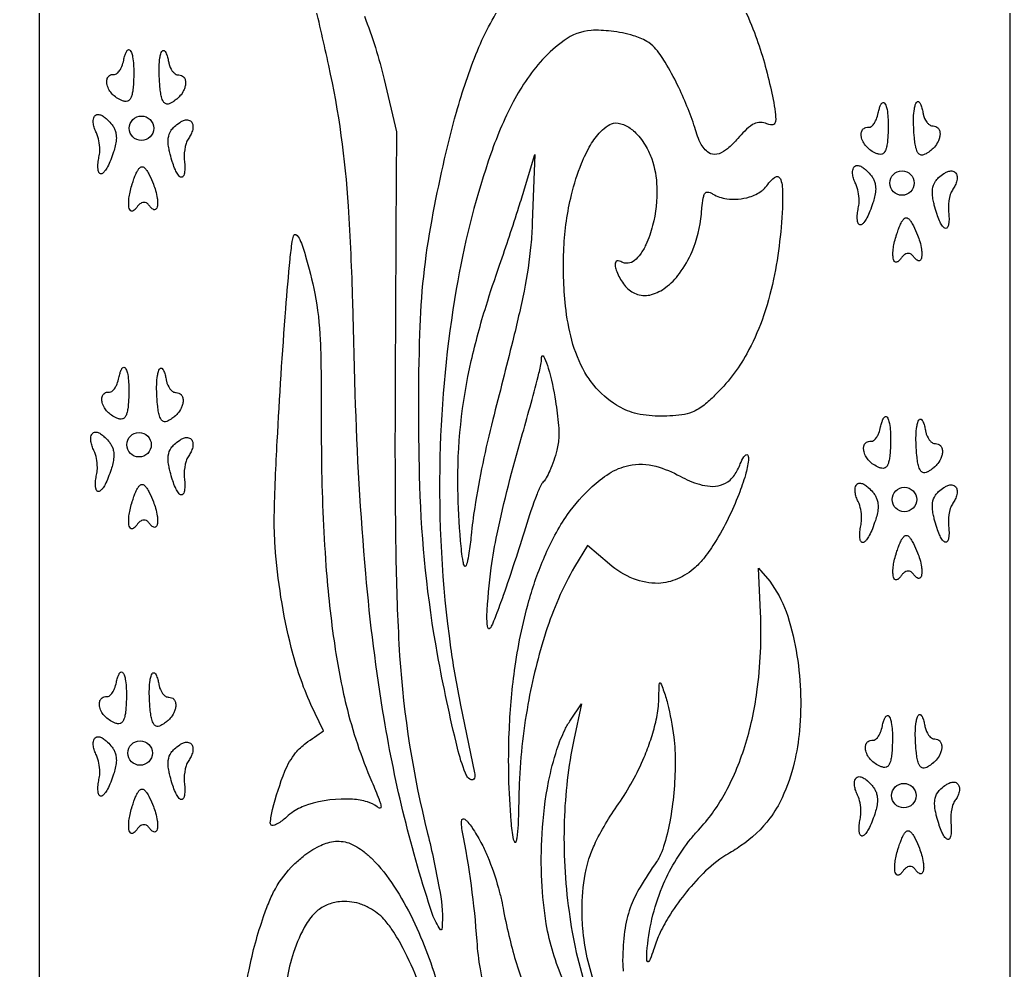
# Model space of a CAD drawing. Header units: millimetres. Extents: x 0 to 1000, y 0 to 2000.
# Drawn here: x 490 to 1000, y 293 to 783 of the extents above; entities that cross this region are included whole.
import ezdxf

# ---------------------------------------------------------------- set-up
doc = ezdxf.new("R2010")
doc.units = ezdxf.units.MM
doc.layers.add('Layer_1', color=70, linetype='Continuous')

msp = doc.modelspace()

# ---------------------------------------------------------------- linework, layer by layer
at = {"layer": 'Layer_1'}
msp.add_lwpolyline([(500, 0), (1000, 0), (1000, 2000), (500, 2000), (0, 2000), (0, 0)], close=True, dxfattribs=at)
msp.add_lwpolyline([(500, 2000), (500, 0)], dxfattribs=at)
for points in [[(852.85, 805, -0.067124), (868.29, 776.01, -0.035468), (876.5, 748.07, -0.021349), (879.04, 735.05, -0.043509), (879.19, 730.18, -0.198334), (878.03, 728.57, -0.106828), (877.46, 728.42, -0.106189), (873.92, 729.35, 0.205244), (867.35, 728.61, 0.076495), (859.76, 721.37, -0.04204), (854.43, 716.14, -0.075696), (850.08, 713.6, -0.178716), (845.62, 713.62, -0.146571), (840.92, 718.37, -0.059327), (837.6, 727.02, 0.035665), (828.75, 748.97, 0.017762), (822.33, 760.71, 0.043776), (816.79, 768.34, 0.084765), (812.82, 771.47, 0.065119), (806.02, 774.39, 0.050354), (794.5, 776.72, 0.039545), (784.22, 777.15, 0.141559), (770.32, 771.88, 0.052837), (759.09, 762.06, 0.063916), (743.23, 738.68, 0.038704), (731.26, 709.76, 0.038671), (714.77, 643.88, 0.037001), (706.37, 557.45, 0.041464), (711.84, 459.12, 0.015447), (716.94, 429.55), (724.18, 394.61, -0.107583), (724.22, 391.97, -0.354083), (723.21, 391.11, -0.311946), (720.58, 392.45, -0.064732), (719.44, 394.52, -0.033849), (715.37, 407.41, -0.014211), (705.09, 455.66, -0.036844), (696.04, 542.53, -0.015374), (696, 620.82, -0.038859), (702.26, 679.66, -0.020663), (714.84, 734.95, -0.028676), (725.67, 766.66, -0.051763), (740.42, 793.99, -0.103202)], [(667.43, 784.45, -0.035765), (677.59, 751.85), (683.97, 724.84, 0.000977), (683.19, 562.32, 0.003567), (683.7, 503.02, 0.010353), (685.58, 455.01, 0.044465), (699.99, 363.48, -0.018598), (705.94, 335.2, -0.066623), (707.56, 316.97, 0.013693), (707.4, 314.34, -0.208179), (706.95, 313.73, -0.289519), (706.65, 313.81, -0.066239), (702.52, 321.68, -0.039223), (677.61, 422.64, -0.020182), (668.17, 497.26, -0.014443), (662.74, 589.84), (661.48, 637.22, 0.008292), (659.27, 686.55, 0.037877), (649.1, 759.09, 0.005149), (641.7, 791.39, -0.005101)], [(786.62, 284.41, -0.068684), (779.92, 314.62, -0.025131), (779.56, 326.23, -0.052997), (781.63, 344.83, -0.017182), (783.02, 350.27, -0.035725), (785.88, 357.47, -0.048245), (798.36, 378.66, 0.05162), (811.49, 402.71, 0.020183), (814.9, 411.68, 0.017268), (817.49, 420.79, 0.039315), (818.98, 430.21, 0.011299), (819.16, 437.8, -0.033586), (819.36, 440.64, -0.087688), (819.53, 441.04, -0.13015), (819.6, 441.07, -0.248596), (819.97, 440.79, -0.035423), (821.38, 437.49, -0.031235), (823.53, 430.43, -0.025922), (826.76, 413.1, -0.032158), (827.5, 399.5, -0.045837), (824.68, 369.45, -0.034271), (821.52, 356.67, -0.036781), (819.38, 351.37, -0.032689), (817.91, 348.86, 0.022934), (809.44, 335.83, 0.039517), (804.88, 326.49, 0.051176), (801.69, 314.69, 0.030191), (800.5, 300.46, 0.044972), (800.77, 292.45, 0.056054)], [(728.9, 285.58, -0.019872), (727.19, 293.6, -0.027566), (725.49, 307.98, 0.030308), (717.86, 364.99, -0.045574), (717.41, 368.86, -0.068085), (717.56, 370.22, -0.148421), (717.94, 370.85, -0.228164), (718.59, 370.95, -0.100959), (719.56, 370.41, -0.04873), (720.75, 369.23, -0.030438), (722.87, 366.42, -0.00607), (723.47, 365.52, -0.017375), (727.97, 357.83, -0.026131), (730.86, 351.68, -0.029341), (736.47, 335.3, -0.01111), (738.01, 329.15, -0.008323), (739.13, 323.52, 0.014137), (742.28, 309.13, 0.029716), (750, 283.83, 0.023872)], [(606.17, 281.95, -0.02015), (608.05, 293.16, -0.035026), (615.57, 320.67, -0.013467), (618.36, 328.13, -0.025815), (621.59, 334.94, -0.071837), (631.09, 347.37, -0.021016), (635.87, 351.6, -0.05389), (644.14, 356.83, -0.085736), (651.56, 359.28, -0.117889), (659.37, 358.51, -0.065333), (667.35, 353.91, -0.040131), (671.43, 350.31, -0.051158), (682.64, 336.32, -0.031951), (692.43, 319.05, -0.042082), (705.94, 282.85, -0.022307)], [(701.36, 269.36, 0.047842), (687.43, 304.17, 0.029206), (681.8, 313.71, 0.041664), (677.51, 319.28, 0.080273), (670.09, 324.98, 0.050552), (664.72, 327.26, 0.10172), (654.58, 328.22, 0.068594), (648.29, 326.64, 0.075006), (642.88, 323.36, 0.076965), (637.43, 316.63, 0.055066), (630.95, 302.05, 0.034686), (627.45, 287.97, 0.040378)]]:
    msp.add_lwpolyline(points, format="xyb", dxfattribs=at)
for points in [[(548.67, 754.95, -0.003253), (548.62, 752.23, -0.008435), (548.47, 749.03, -0.019316), (548.14, 745.88, -0.031207), (547.66, 743.61, -0.05063), (547.03, 742.04, -0.053508), (546.54, 741.34, -0.075922), (545.87, 740.79, -0.064269), (545.39, 740.59, -0.115785), (544.1, 740.52, -0.064739), (542.56, 740.98, -0.042017), (539.82, 742.47, -0.058412), (537.6, 744.34, -0.051084), (536.08, 746.37, -0.076814), (534.96, 749.05, -0.067461), (534.76, 750.83, -0.028547), (534.82, 751.56, -0.062626), (535.06, 752.43, -0.154826), (536.23, 753.91, -0.100811), (537.22, 754.36, -0.072514), (538.77, 754.49, 0.13496), (539.83, 754.78, 0.075147), (540.54, 755.35, 0.064024), (541.83, 757.05, 0.037081), (542.58, 758.61, 0.048426), (543.52, 761.84, -0.023121), (544.12, 764.19, -0.047414), (544.76, 765.85, -0.021174), (545.04, 766.37, -0.037552), (545.27, 766.71, -0.08105), (545.72, 767.11, -0.234329), (546.41, 767.18, -0.124177), (546.87, 766.82, -0.076339), (547.45, 765.78, -0.045949), (548.07, 763.58, -0.031898), (548.57, 759.46, -0.01947), (548.68, 755.41, -0.000845)], [(570.77, 741.7, -0.042238), (570.57, 741.53, -0.006861), (569.56, 740.76, -0.031859), (568.23, 739.9, -0.059579), (566.92, 739.31, -0.103765), (565.72, 739.17, -0.10879), (564.94, 739.42, -0.056634), (564.47, 739.76, -0.085792), (563.65, 740.94, -0.04246), (563.17, 742.18, -0.03427), (562.58, 744.8, -0.017922), (562.18, 748.01, -0.012139), (561.8, 753.47, -0.020155), (561.75, 758.39, -0.033254), (562.16, 762.98, -0.036316), (562.64, 765.07, -0.057031), (563.17, 766.25, -0.099605), (563.62, 766.71, -0.242127), (564.22, 766.79, -0.078306), (564.53, 766.58, -0.103568), (565.19, 765.69, -0.051956), (566.06, 763.37, -0.017994), (566.59, 761.14, -0.003662), (566.78, 760.18, 0.109523), (568.54, 756.19, 0.050835), (569.44, 755.18, 0.038069), (570.07, 754.7, 0.144603), (571.84, 754.19, -0.076481), (573.23, 753.92, -0.095384), (574.3, 753.2, -0.05498), (574.54, 752.93, -0.097739), (575.19, 751.56, -0.078518), (575.36, 749.82, -0.058011), (575.06, 747.99, -0.049878), (574.37, 746.15, -0.067216), (572.49, 743.34, -0.047121), (570.97, 741.86, -0.038354)], [(937.17, 727.71, -0.003253), (937.12, 724.99, -0.008435), (936.96, 721.79, -0.019316), (936.63, 718.64, -0.031207), (936.16, 716.37, -0.05063), (935.53, 714.8, -0.053508), (935.04, 714.1, -0.075922), (934.37, 713.55, -0.064269), (933.89, 713.35, -0.115785), (932.6, 713.28, -0.064739), (931.06, 713.74, -0.042017), (928.32, 715.23, -0.058412), (926.1, 717.1, -0.051084), (924.58, 719.13, -0.076814), (923.46, 721.81, -0.067461), (923.26, 723.59, -0.028547), (923.31, 724.32, -0.062626), (923.56, 725.19, -0.154826), (924.72, 726.67, -0.100811), (925.72, 727.12, -0.072514), (927.26, 727.25, 0.13496), (928.33, 727.54, 0.075147), (929.04, 728.11, 0.064024), (930.32, 729.81, 0.037081), (931.07, 731.37, 0.048426), (932.02, 734.6, -0.023121), (932.62, 736.95, -0.047414), (933.26, 738.61, -0.021174), (933.53, 739.13, -0.037552), (933.77, 739.47, -0.08105), (934.22, 739.87, -0.234329), (934.91, 739.94, -0.124177), (935.36, 739.58, -0.076339), (935.95, 738.54, -0.045949), (936.57, 736.34, -0.031898), (937.07, 732.22, -0.01947), (937.17, 728.17, -0.000845)], [(959.27, 715.41, -0.042238), (959.07, 715.25, -0.006861), (958.06, 714.47, -0.031859), (956.73, 713.61, -0.059579), (955.41, 713.03, -0.103765), (954.21, 712.89, -0.10879), (953.44, 713.13, -0.056634), (952.96, 713.47, -0.085792), (952.15, 714.65, -0.04246), (951.67, 715.9, -0.03427), (951.08, 718.52, -0.017922), (950.67, 721.73, -0.012139), (950.3, 727.18, -0.020155), (950.25, 732.1, -0.033254), (950.65, 736.69, -0.036316), (951.14, 738.78, -0.057031), (951.67, 739.96, -0.099605), (952.12, 740.43, -0.242127), (952.72, 740.5, -0.078306), (953.03, 740.29, -0.103568), (953.69, 739.4, -0.051956), (954.56, 737.08, -0.017994), (955.08, 734.85, -0.003662), (955.27, 733.89, 0.109523), (957.03, 729.9, 0.050835), (957.94, 728.9, 0.038069), (958.57, 728.41, 0.144603), (960.33, 727.9, -0.076481), (961.72, 727.64, -0.095384), (962.8, 726.92, -0.05498), (963.04, 726.64, -0.097739), (963.69, 725.28, -0.078518), (963.86, 723.53, -0.058011), (963.56, 721.71, -0.049878), (962.87, 719.87, -0.067216), (960.99, 717.05, -0.047121), (959.47, 715.58, -0.038354)], [(534.38, 731.78, -0.038793), (534.58, 731.6, -0.04078), (536.95, 729.2, -0.032761), (538.12, 727.6, -0.038108), (538.95, 725.97, -0.047017), (539.53, 724.01, -0.063371), (539.67, 720.89, -0.04056), (539.16, 717.63, -0.021983), (538.29, 714.54, -0.015639), (536.79, 710.36, -0.032929), (535.16, 706.78, -0.052371), (533.69, 704.53, -0.021125), (533.22, 704.01, -0.056068), (532.54, 703.48, -0.156078), (531.75, 703.22, -0.103074), (531.52, 703.25, -0.164159), (530.9, 703.7, -0.060745), (530.66, 704.11, -0.057886), (530.41, 704.9, -0.049936), (530.23, 706.55, -0.039473), (530.41, 709.63, -0.018341), (530.92, 712.56, 0.049266), (531.21, 715.67, 0.049633), (530.75, 720.28, 0.06804), (529.45, 724.31, -0.02813), (528.49, 726.64, -0.041221), (527.91, 729.04, -0.07491), (527.91, 731.37, -0.080987), (528.32, 732.61, -0.072835), (528.81, 733.25, -0.118953), (529.75, 733.76, -0.098647), (530.72, 733.8, -0.094901), (532.42, 733.21, -0.056161), (534.18, 731.96, -0.035978)], [(568.68, 709.05, -0.014943), (567.39, 713.42, -0.014021), (566.83, 715.9, -0.029729), (566.41, 718.97, -0.046587), (566.47, 721.65, -0.120005), (567.96, 725.66, -0.056393), (569.62, 727.56, -0.041882), (572.36, 729.67, -0.050278), (573.92, 730.53, -0.024175), (574.82, 730.86, -0.12611), (576.92, 730.94, -0.083956), (577.84, 730.53, -0.088266), (578.53, 729.81, -0.107088), (579.12, 728.14, -0.098044), (578.85, 725.39, -0.057263), (577.92, 723.11, -0.03503), (576.68, 721.15, 0.074013), (575.61, 718.88, 0.069886), (574.65, 712.32, 0.025838), (574.77, 709.8, -0.020619), (574.97, 706.64, -0.045193), (574.76, 703.64, -0.053308), (574.39, 702.42, -0.040728), (574.16, 701.97, -0.084113), (573.81, 701.61, -0.055747), (573.61, 701.49, -0.188251), (572.82, 701.53, -0.078057), (572.1, 702.05, -0.060364), (571.29, 703.06, -0.039837), (570.09, 705.26, -0.028039), (568.8, 708.67, -0.000156)], [(846.87, 692.84, 0.09955), (854.03, 690.41, 0.110065), (865.75, 691.34, 0.090002), (872.04, 694.48, 0.027142), (873.43, 695.65, 0.030571), (875.75, 698.52, -0.069895), (878.62, 701.32, -0.175794), (880.03, 701.84, -0.209972), (880.74, 701.65, -0.128955), (881.84, 700.22, -0.064157), (882.61, 696.55, -0.031616), (882.76, 688.05, -0.042549), (878.14, 648.97, -0.033825), (872.22, 627.93, -0.039004), (864.36, 610.55, -0.073783), (847.8, 588.98, -0.021633), (842.36, 584.1, -0.068418), (836.19, 580.43, -0.065125), (830.9, 579.03, -0.036925), (818.64, 578.45, -0.061124), (806.48, 579.95, -0.066275), (797.32, 584.02, -0.080445), (785.58, 594.38, -0.035197), (781.02, 600.91, -0.060472), (774.22, 617.56, -0.038669), (771.06, 635.02, -0.038449), (770.15, 665.15, -0.046114), (774.08, 692.38, -0.034611), (779.24, 708.63, -0.039151), (783.92, 718.03, -0.060839), (789.1, 724.95, -0.061149), (793.04, 728.1, -0.128159), (796.66, 729.43, -0.110537), (802.3, 727.99, -0.080634), (807.18, 724.26, -0.068657), (812.58, 717.1, -0.039039), (815.43, 711.01, -0.073899), (818.04, 696.39, -0.069173), (815.88, 676.59, -0.043256), (812.4, 666.71, -0.042878), (809.59, 661.83, -0.059905), (806.5, 658.55, -0.14417), (803.27, 657.16, -0.090444), (801.44, 657.29, -0.072607), (799.55, 658.04, 0.090488), (798.11, 658.45, 0.141325), (797.16, 658.23, 0.209976), (796.56, 656.04, 0.066166), (797.09, 653.69, 0.043077), (798.53, 650.42, 0.075921), (802.55, 644.59, 0.123577), (808.12, 641.1, 0.144114), (815.37, 641.02, 0.087225), (822.57, 644.69, 0.073401), (829.69, 651.88, 0.061876), (836.15, 663.21, 0.071804), (840.96, 682.48, 0.00385), (841.24, 685.64, -0.02107), (841.95, 690.76, -0.038159), (842.47, 692.57, -0.12356), (843.39, 693.73, -0.16047), (843.99, 693.87, -0.117448), (845.51, 693.54, -0.01027)], [(753.17, 666.67, -0.028646), (749.65, 642.87, -0.010457), (743.83, 617.24, -0.001984), (733.56, 576.61, 0.021841), (724.24, 531.26, 0.014608), (722.43, 516.98, -0.00837), (721.28, 507.84, -0.015651), (720.32, 502.78, -0.045668), (719.82, 501.41, -0.043181), (719.58, 501.03, -0.450148), (719.03, 501.06, -0.081356), (718.28, 503.37, -0.020166), (716.99, 514.16, -0.016583), (715.57, 540.95, -0.060276), (722.51, 606.91, -0.019775), (730.1, 635.12, -0.009702), (737.09, 656.24, 0.005518), (747, 686.15, 0.003469), (749.91, 695.53), (755.15, 713.12), (753.92, 678.08, -0.012633)], [(547.82, 697.67, -0.018198), (547.94, 698.05, -0.009426), (548.8, 700.62, -0.006986), (549.49, 702.44, -0.028038), (550.56, 704.73, -0.040802), (551.33, 705.9, -0.06597), (551.94, 706.52, -0.060097), (552.42, 706.8, -0.187513), (553.45, 706.81, -0.089629), (554.24, 706.31, -0.064209), (555.37, 704.94, -0.03148), (556.67, 702.66, -0.022134), (558.77, 697.97, -0.022417), (559.93, 694.58, -0.032786), (560.79, 690.63, -0.027092), (560.98, 688.54, -0.042974), (560.87, 686.72, -0.058106), (560.55, 685.6, -0.073107), (560.26, 685.13, -0.115381), (559.76, 684.79, -0.167601), (559.09, 684.77, -0.076347), (558.14, 685.27, -0.041617), (557.47, 685.88, -0.032451), (556.35, 687.23, 0.062906), (555.7, 687.93, 0.056526), (555.17, 688.26, 0.214059), (552.72, 688.27, 0.066513), (551.81, 687.72, 0.059512), (550.85, 686.76, 0.020836), (550.48, 686.26, -0.043382), (549.32, 684.85, -0.06787), (548.59, 684.26, -0.065483), (547.99, 684, -0.148657), (547.36, 684.06, -0.086911), (546.95, 684.34, -0.100363), (546.39, 685.39, -0.047874), (546.12, 686.87, -0.031549), (546.08, 688.92, -0.016758), (546.22, 690.64, -0.025933), (546.75, 693.74, -0.024379), (547.7, 697.29, -0.016674)], [(925.4, 705.49, -0.038793), (925.6, 705.32, -0.04078), (927.97, 702.91, -0.032761), (929.13, 701.32, -0.038108), (929.97, 699.68, -0.047017), (930.55, 697.72, -0.063371), (930.69, 694.61, -0.04056), (930.18, 691.35, -0.021983), (929.3, 688.25, -0.015639), (927.8, 684.08, -0.032929), (926.18, 680.5, -0.052371), (924.7, 678.24, -0.021125), (924.24, 677.72, -0.056068), (923.56, 677.19, -0.156078), (922.76, 676.93, -0.103074), (922.54, 676.96, -0.164159), (921.92, 677.41, -0.060745), (921.68, 677.83, -0.057886), (921.43, 678.62, -0.049936), (921.25, 680.26, -0.039473), (921.43, 683.35, -0.018341), (921.93, 686.27, 0.049266), (922.22, 689.38, 0.049633), (921.76, 693.99, 0.06804), (920.46, 698.02, -0.02813), (919.5, 700.35, -0.041221), (918.93, 702.75, -0.07491), (918.93, 705.09, -0.080987), (919.34, 706.32, -0.072835), (919.83, 706.96, -0.118953), (920.76, 707.47, -0.098647), (921.73, 707.51, -0.094901), (923.44, 706.92, -0.056161), (925.2, 705.67, -0.035978)], [(962.22, 682.76, -0.014943), (960.93, 687.13, -0.014021), (960.36, 689.61, -0.029729), (959.95, 692.68, -0.046587), (960.01, 695.36, -0.120005), (961.5, 699.37, -0.056393), (963.16, 701.27, -0.041882), (965.9, 703.39, -0.050278), (967.46, 704.25, -0.024175), (968.36, 704.57, -0.12611), (970.46, 704.66, -0.083956), (971.38, 704.24, -0.088266), (972.07, 703.52, -0.107088), (972.66, 701.86, -0.098044), (972.39, 699.1, -0.057263), (971.46, 696.83, -0.03503), (970.21, 694.87, 0.074013), (969.15, 692.59, 0.069886), (968.19, 686.03, 0.025838), (968.31, 683.52, -0.020619), (968.5, 680.35, -0.045193), (968.3, 677.35, -0.053308), (967.93, 676.13, -0.040728), (967.7, 675.69, -0.084113), (967.35, 675.32, -0.055747), (967.15, 675.21, -0.188251), (966.36, 675.24, -0.078057), (965.64, 675.77, -0.060364), (964.83, 676.77, -0.039837), (963.63, 678.98, -0.028039), (962.34, 682.39, -0.000156)], [(941.36, 671.38, -0.018198), (941.48, 671.76, -0.009426), (942.34, 674.33, -0.006986), (943.03, 676.15, -0.028038), (944.1, 678.44, -0.040802), (944.87, 679.61, -0.06597), (945.48, 680.23, -0.060097), (945.96, 680.51, -0.187513), (946.99, 680.52, -0.089629), (947.78, 680.02, -0.064209), (948.91, 678.66, -0.03148), (950.21, 676.38, -0.022134), (952.31, 671.68, -0.022417), (953.47, 668.29, -0.032786), (954.33, 664.34, -0.027092), (954.51, 662.26, -0.042974), (954.41, 660.43, -0.058106), (954.09, 659.31, -0.073107), (953.8, 658.84, -0.115381), (953.3, 658.5, -0.167601), (952.63, 658.49, -0.076347), (951.68, 658.98, -0.041617), (951.01, 659.6, -0.032451), (949.89, 660.95, 0.062906), (949.23, 661.64, 0.056526), (948.71, 661.98, 0.214059), (946.26, 661.99, 0.066513), (945.35, 661.43, 0.059512), (944.39, 660.47, 0.020836), (944.02, 659.97, -0.043382), (942.86, 658.56, -0.06787), (942.13, 657.97, -0.065483), (941.53, 657.72, -0.148657), (940.89, 657.78, -0.086911), (940.49, 658.05, -0.100363), (939.93, 659.11, -0.047874), (939.66, 660.59, -0.031549), (939.62, 662.63, -0.016758), (939.76, 664.36, -0.025933), (940.29, 667.45, -0.024379), (941.24, 671, -0.016674)], [(675.52, 379.33, -0.068809), (676.03, 377.05, -0.240635), (675.74, 376.44), (675.61, 376.4, -0.117364), (674.01, 377.15, 0.099608), (668.96, 379.69, 0.063277), (661.37, 381.05, 0.091728), (638.18, 378.16, 0.055352), (630.99, 374.8, 0.045569), (627.3, 371.81, -0.05124), (622.61, 368.38, -0.052844), (620.54, 367.57, -0.175497), (619.37, 367.72, -0.176599), (618.99, 368.96, -0.042647), (620.21, 375.75, -0.034858), (626.5, 395.49, -0.068148), (632.05, 404.96, -0.062587), (637.27, 409.92, -0.005322), (646.4, 416.24), (639.88, 429.87, -0.044295), (629.8, 459.29, -0.044704), (621.5, 511.27, -0.024173), (621.03, 526.88, -0.008164), (622.57, 565.5, -0.005863), (626.96, 633.75, -0.00425), (629.18, 659.19, -0.008957), (630.29, 668.33, -0.034438), (630.87, 671.14, -0.161789), (631.51, 671.95, -0.219624), (632.18, 671.98, -0.124066), (634.14, 669.42, -0.038913), (637.01, 661.42, -0.021815), (641.9, 641.63, -0.038634), (644.68, 617.79, -0.009826), (645.13, 598.78, 0.002679), (645.32, 556.77, 0.0143), (647.65, 501.35, 0.019319), (652.18, 460.05, 0.021104), (658.06, 429.56, 0.043906), (671.32, 390.06, -0.010884), (674.97, 380.98, -0.002064)], [(758.48, 605.85, 0.06072), (758.6, 607.21, -0.0538), (758.8, 609.1, -0.112821), (758.99, 609.43, -0.373381), (759.44, 609.43, -0.081372), (760.2, 608.33, -0.038119), (762.09, 603.18, -0.036727), (765.86, 586.17, -0.014517), (767.41, 573.59, -0.026894), (767.57, 567.87, -0.05697), (766.56, 560.92, -0.043347), (762.91, 550.23, -0.034345), (761.06, 546.55, -0.093963), (759.5, 544.5, 0.057979), (758.83, 543.63, 0.032257), (756.38, 538.36, 0.02199), (750.39, 520.91, -0.008479), (738.94, 486.01, -0.006371), (735.2, 475.73, -0.008089), (733.6, 471.79, -0.036579), (732.48, 469.6, -0.142533), (731.77, 468.78, -0.36264), (731.27, 468.92, -0.078949), (730.86, 470.2, -0.042171), (730.56, 475.29, -0.023636), (732.75, 500.31, -0.019419), (735.82, 517.72, -0.019819), (748.36, 567.5, 0.006591), (756.9, 598.83, 0.015811)], [(546.15, 591.31, -0.003253), (546.1, 588.59, -0.008435), (545.94, 585.38, -0.019316), (545.62, 582.24, -0.031207), (545.14, 579.97, -0.05063), (544.51, 578.4, -0.053508), (544.02, 577.7, -0.075922), (543.35, 577.15, -0.064269), (542.87, 576.95, -0.115785), (541.58, 576.88, -0.064739), (540.04, 577.34, -0.042017), (537.3, 578.83, -0.058412), (535.08, 580.7, -0.051084), (533.56, 582.73, -0.076814), (532.44, 585.41, -0.067461), (532.24, 587.19, -0.028547), (532.3, 587.91, -0.062626), (532.54, 588.79, -0.154826), (533.71, 590.27, -0.100811), (534.7, 590.72, -0.072514), (536.25, 590.84, 0.13496), (537.31, 591.14, 0.075147), (538.02, 591.71, 0.064024), (539.31, 593.41, 0.037081), (540.06, 594.97, 0.048426), (541, 598.19, -0.023121), (541.6, 600.55, -0.047414), (542.24, 602.21, -0.021174), (542.51, 602.72, -0.037552), (542.75, 603.07, -0.08105), (543.2, 603.46, -0.234329), (543.89, 603.54, -0.124177), (544.35, 603.18, -0.076339), (544.93, 602.14, -0.045949), (545.55, 599.93, -0.031898), (546.05, 595.81, -0.01947), (546.16, 591.76, -0.000845)], [(569.51, 578.05, -0.042238), (569.31, 577.89, -0.006861), (568.3, 577.12, -0.031859), (566.97, 576.26, -0.059579), (565.66, 575.67, -0.103765), (564.46, 575.53, -0.10879), (563.68, 575.78, -0.056634), (563.21, 576.12, -0.085792), (562.39, 577.3, -0.04246), (561.91, 578.54, -0.03427), (561.32, 581.16, -0.017922), (560.92, 584.37, -0.012139), (560.54, 589.83, -0.020155), (560.49, 594.74, -0.033254), (560.9, 599.33, -0.036316), (561.38, 601.43, -0.057031), (561.91, 602.6, -0.099605), (562.36, 603.07, -0.242127), (562.96, 603.14, -0.078306), (563.27, 602.93, -0.103568), (563.93, 602.04, -0.051956), (564.8, 599.73, -0.017994), (565.33, 597.5, -0.003662), (565.52, 596.53, 0.109523), (567.28, 592.54, 0.050835), (568.18, 591.54, 0.038069), (568.81, 591.06, 0.144603), (570.58, 590.54, -0.076481), (571.97, 590.28, -0.095384), (573.04, 589.56, -0.05498), (573.28, 589.29, -0.097739), (573.93, 587.92, -0.078518), (574.1, 586.18, -0.058011), (573.8, 584.35, -0.049878), (573.11, 582.51, -0.067216), (571.23, 579.69, -0.047121), (569.71, 578.22, -0.038354)], [(938.43, 565.98, -0.003253), (938.38, 563.26, -0.008435), (938.22, 560.05, -0.019316), (937.89, 556.91, -0.031207), (937.42, 554.64, -0.05063), (936.79, 553.07, -0.053508), (936.3, 552.37, -0.075922), (935.63, 551.82, -0.064269), (935.15, 551.62, -0.115785), (933.86, 551.54, -0.064739), (932.32, 552, -0.042017), (929.58, 553.5, -0.058412), (927.36, 555.37, -0.051084), (925.84, 557.4, -0.076814), (924.72, 560.08, -0.067461), (924.52, 561.86, -0.028547), (924.57, 562.58, -0.062626), (924.82, 563.45, -0.154826), (925.98, 564.94, -0.100811), (926.98, 565.38, -0.072514), (928.52, 565.51, 0.13496), (929.59, 565.8, 0.075147), (930.3, 566.37, 0.064024), (931.58, 568.08, 0.037081), (932.33, 569.64, 0.048426), (933.28, 572.86, -0.023121), (933.88, 575.21, -0.047414), (934.52, 576.88, -0.021174), (934.79, 577.39, -0.037552), (935.03, 577.74, -0.08105), (935.48, 578.13, -0.234329), (936.17, 578.2, -0.124177), (936.63, 577.85, -0.076339), (937.21, 576.81, -0.045949), (937.83, 574.6, -0.031898), (938.33, 570.48, -0.01947), (938.43, 566.43, -0.000845)], [(960.53, 551.77, -0.042238), (960.33, 551.6, -0.006861), (959.32, 550.83, -0.031859), (957.99, 549.97, -0.059579), (956.67, 549.38, -0.103765), (955.48, 549.24, -0.10879), (954.7, 549.49, -0.056634), (954.23, 549.83, -0.085792), (953.41, 551.01, -0.04246), (952.93, 552.25, -0.03427), (952.34, 554.87, -0.017922), (951.93, 558.08, -0.012139), (951.56, 563.54, -0.020155), (951.51, 568.46, -0.033254), (951.92, 573.05, -0.036316), (952.4, 575.14, -0.057031), (952.93, 576.32, -0.099605), (953.38, 576.78, -0.242127), (953.98, 576.86, -0.078306), (954.29, 576.65, -0.103568), (954.95, 575.76, -0.051956), (955.82, 573.44, -0.017994), (956.34, 571.21, -0.003662), (956.53, 570.25, 0.109523), (958.29, 566.26, 0.050835), (959.2, 565.25, 0.038069), (959.83, 564.77, 0.144603), (961.59, 564.26, -0.076481), (962.98, 563.99, -0.095384), (964.06, 563.27, -0.05498), (964.3, 563, -0.097739), (964.95, 561.63, -0.078518), (965.12, 559.89, -0.058011), (964.82, 558.07, -0.049878), (964.13, 556.22, -0.067216), (962.25, 553.41, -0.047121), (960.73, 551.93, -0.038354)], [(533.12, 568.14, -0.038793), (533.32, 567.96, -0.04078), (535.69, 565.55, -0.032761), (536.85, 563.96, -0.038108), (537.69, 562.33, -0.047017), (538.27, 560.37, -0.063371), (538.41, 557.25, -0.04056), (537.9, 553.99, -0.021983), (537.02, 550.89, -0.015639), (535.52, 546.72, -0.032929), (533.9, 543.14, -0.052371), (532.43, 540.89, -0.021125), (531.96, 540.37, -0.056068), (531.28, 539.83, -0.156078), (530.49, 539.58, -0.103074), (530.26, 539.61, -0.164159), (529.64, 540.05, -0.060745), (529.4, 540.47, -0.057886), (529.15, 541.26, -0.049936), (528.97, 542.91, -0.039473), (529.15, 545.99, -0.018341), (529.66, 548.92, 0.049266), (529.94, 552.02, 0.049633), (529.49, 556.64, 0.06804), (528.19, 560.66, -0.02813), (527.23, 562.99, -0.041221), (526.65, 565.4, -0.07491), (526.65, 567.73, -0.080987), (527.06, 568.96, -0.072835), (527.55, 569.61, -0.118953), (528.49, 570.12, -0.098647), (529.45, 570.15, -0.094901), (531.16, 569.57, -0.056161), (532.92, 568.31, -0.035978)], [(568.68, 545.41, -0.014943), (567.39, 549.77, -0.014021), (566.83, 552.25, -0.029729), (566.41, 555.33, -0.046587), (566.47, 558.01, -0.120005), (567.96, 562.02, -0.056393), (569.62, 563.91, -0.041882), (572.36, 566.03, -0.050278), (573.92, 566.89, -0.024175), (574.82, 567.22, -0.12611), (576.92, 567.3, -0.083956), (577.84, 566.89, -0.088266), (578.53, 566.16, -0.107088), (579.12, 564.5, -0.098044), (578.85, 561.75, -0.057263), (577.92, 559.47, -0.03503), (576.68, 557.51, 0.074013), (575.61, 555.24, 0.069886), (574.65, 548.68, 0.025838), (574.77, 546.16, -0.020619), (574.97, 543, -0.045193), (574.76, 540, -0.053308), (574.39, 538.77, -0.040728), (574.16, 538.33, -0.084113), (573.81, 537.97, -0.055747), (573.61, 537.85, -0.188251), (572.82, 537.89, -0.078057), (572.1, 538.41, -0.060364), (571.29, 539.41, -0.039837), (570.09, 541.62, -0.028039), (568.8, 545.03, -0.000156)], [(746.55, 367.94, -0.020615), (745.92, 361.03, -0.073545), (745.4, 359.1, -0.507878), (744.99, 358.8, -0.201993), (744.84, 358.93, -0.087528), (744.3, 360.35, -0.030924), (743.05, 369.74, -0.030495), (742, 415.21, -0.023576), (744.77, 447.39, -0.03402), (752.14, 483.2, -0.033197), (760.21, 505.98, -0.051287), (772.06, 527.7, -0.056138), (784.71, 542.11, -0.038766), (793.42, 548.78, -0.088126), (803.56, 553.02, -0.126455), (817.58, 552.55, -0.060782), (830.08, 547.43, 0.054262), (839.94, 543.29, 0.051233), (845.48, 542.27, 0.083573), (850.9, 542.8, 0.102695), (855.73, 545.47, 0.09846), (859.66, 550.8, 0.021967), (861.01, 553.84, -0.04301), (862.86, 557.36, -0.06533), (863.81, 558.39, -0.098352), (864.33, 558.63, -0.269804), (864.93, 558.29, -0.119579), (865.22, 555.74, -0.046117), (863.65, 548.14, -0.024341), (860.22, 538.1, -0.044178), (848.26, 513.79, -0.028798), (842.56, 505.6, -0.041174), (837.84, 500.5, -0.084437), (828.71, 494.59, -0.091766), (818.8, 492.26, -0.096346), (806.06, 494.58, -0.080027), (793.58, 502.14), (782.28, 511.75), (775.64, 500.72, 0.052687), (760.91, 467.25, 0.033662), (751.65, 429.89, 0.035992), (747.09, 386.28, 0.005541), (746.86, 376.41, -0.009161)], [(547.82, 534.03, -0.018198), (547.94, 534.4, -0.009426), (548.8, 536.98, -0.006986), (549.49, 538.8, -0.028038), (550.56, 541.09, -0.040802), (551.33, 542.25, -0.06597), (551.94, 542.87, -0.060097), (552.42, 543.16, -0.187513), (553.45, 543.16, -0.089629), (554.24, 542.66, -0.064209), (555.37, 541.3, -0.03148), (556.67, 539.02, -0.022134), (558.77, 534.32, -0.022417), (559.93, 530.93, -0.032786), (560.79, 526.98, -0.027092), (560.98, 524.9, -0.042974), (560.87, 523.08, -0.058106), (560.55, 521.96, -0.073107), (560.26, 521.48, -0.115381), (559.76, 521.15, -0.167601), (559.09, 521.13, -0.076347), (558.14, 521.62, -0.041617), (557.47, 522.24, -0.032451), (556.35, 523.59, 0.062906), (555.7, 524.29, 0.056526), (555.17, 524.62, 0.214059), (552.72, 524.63, 0.066513), (551.81, 524.08, 0.059512), (550.85, 523.12, 0.020836), (550.48, 522.62, -0.043382), (549.32, 521.21, -0.06787), (548.59, 520.62, -0.065483), (547.99, 520.36, -0.148657), (547.36, 520.42, -0.086911), (546.95, 520.69, -0.100363), (546.39, 521.75, -0.047874), (546.12, 523.23, -0.031549), (546.08, 525.27, -0.016758), (546.22, 527, -0.025933), (546.75, 530.1, -0.024379), (547.7, 533.65, -0.016674)], [(926.66, 541.85, -0.038793), (926.86, 541.67, -0.04078), (929.23, 539.27, -0.032761), (930.39, 537.67, -0.038108), (931.23, 536.04, -0.047017), (931.81, 534.08, -0.063371), (931.95, 530.97, -0.04056), (931.44, 527.7, -0.021983), (930.56, 524.61, -0.015639), (929.06, 520.43, -0.032929), (927.44, 516.85, -0.052371), (925.96, 514.6, -0.021125), (925.5, 514.08, -0.056068), (924.82, 513.55, -0.156078), (924.02, 513.29, -0.103074), (923.8, 513.32, -0.164159), (923.18, 513.77, -0.060745), (922.94, 514.18, -0.057886), (922.69, 514.98, -0.049936), (922.51, 516.62, -0.039473), (922.69, 519.7, -0.018341), (923.19, 522.63, 0.049266), (923.48, 525.74, 0.049633), (923.02, 530.35, 0.06804), (921.72, 534.38, -0.02813), (920.76, 536.71, -0.041221), (920.19, 539.11, -0.07491), (920.19, 541.44, -0.080987), (920.6, 542.68, -0.072835), (921.09, 543.32, -0.118953), (922.03, 543.83, -0.098647), (922.99, 543.87, -0.094901), (924.7, 543.28, -0.056161), (926.46, 542.03, -0.035978)], [(962.22, 521.03, -0.014943), (960.93, 525.39, -0.014021), (960.36, 527.87, -0.029729), (959.95, 530.95, -0.046587), (960.01, 533.63, -0.120005), (961.5, 537.64, -0.056393), (963.16, 539.54, -0.041882), (965.9, 541.65, -0.050278), (967.46, 542.51, -0.024175), (968.36, 542.84, -0.12611), (970.46, 542.92, -0.083956), (971.38, 542.51, -0.088266), (972.07, 541.79, -0.107088), (972.66, 540.12, -0.098044), (972.39, 537.37, -0.057263), (971.46, 535.09, -0.03503), (970.21, 533.13, 0.074013), (969.15, 530.86, 0.069886), (968.19, 524.3, 0.025838), (968.31, 521.78, -0.020619), (968.5, 518.62, -0.045193), (968.3, 515.62, -0.053308), (967.93, 514.39, -0.040728), (967.7, 513.95, -0.084113), (967.35, 513.59, -0.055747), (967.15, 513.47, -0.188251), (966.36, 513.51, -0.078057), (965.64, 514.03, -0.060364), (964.83, 515.03, -0.039837), (963.63, 517.24, -0.028039), (962.34, 520.65, -0.000156)], [(941.36, 507.74, -0.018198), (941.48, 508.12, -0.009426), (942.34, 510.69, -0.006986), (943.03, 512.51, -0.028038), (944.1, 514.8, -0.040802), (944.87, 515.97, -0.06597), (945.48, 516.59, -0.060097), (945.96, 516.87, -0.187513), (946.99, 516.88, -0.089629), (947.78, 516.38, -0.064209), (948.91, 515.02, -0.03148), (950.21, 512.73, -0.022134), (952.31, 508.04, -0.022417), (953.47, 504.65, -0.032786), (954.33, 500.7, -0.027092), (954.51, 498.62, -0.042974), (954.41, 496.79, -0.058106), (954.09, 495.67, -0.073107), (953.8, 495.2, -0.115381), (953.3, 494.86, -0.167601), (952.63, 494.84, -0.076347), (951.68, 495.34, -0.041617), (951.01, 495.95, -0.032451), (949.89, 497.3, 0.062906), (949.23, 498, 0.056526), (948.71, 498.33, 0.214059), (946.26, 498.34, 0.066513), (945.35, 497.79, 0.059512), (944.39, 496.83, 0.020836), (944.02, 496.33, -0.043382), (942.86, 494.92, -0.06787), (942.13, 494.33, -0.065483), (941.53, 494.07, -0.148657), (940.89, 494.13, -0.086911), (940.49, 494.41, -0.100363), (939.93, 495.46, -0.047874), (939.66, 496.94, -0.031549), (939.62, 498.99, -0.016758), (939.76, 500.72, -0.025933), (940.29, 503.81, -0.024379), (941.24, 507.36, -0.016674)], [(819.22, 311.19, 0.034781), (816.32, 303.42, -0.025862), (814.56, 298.61, -0.054075), (813.89, 297.54, -0.0413), (813.6, 297.25, -0.393833), (813.17, 297.38, -0.118797), (812.86, 298.72, -0.039249), (812.94, 302.36, -0.077582), (820.71, 335.71, -0.071508), (835.56, 360.63, -0.024827), (839.53, 365.19, 0.056385), (852.7, 383.32, 0.050912), (863.31, 408.2, 0.043096), (869.59, 436.36, 0.044464), (871.44, 477.25), (870.44, 500.16), (876.16, 493.32, -0.073806), (884.6, 477.81, -0.037327), (889.78, 457.62, -0.066097), (891.49, 416.47, -0.033286), (888.79, 399.86, -0.048547), (882.53, 381.78, -0.050021), (876.31, 371.31, -0.08124), (861.16, 356.97, -0.020831), (853.65, 352.26, 0.05955), (841.82, 342.74, 0.059696), (824.07, 320.27, 0.03317)], [(544.89, 434.36, -0.003253), (544.84, 431.64, -0.008435), (544.68, 428.44, -0.019316), (544.36, 425.3, -0.031207), (543.88, 423.03, -0.05063), (543.25, 421.46, -0.053508), (542.76, 420.75, -0.075922), (542.09, 420.21, -0.064269), (541.61, 420.01, -0.115785), (540.32, 419.93, -0.064739), (538.78, 420.39, -0.042017), (536.04, 421.89, -0.058412), (533.82, 423.76, -0.051084), (532.3, 425.78, -0.076814), (531.18, 428.47, -0.067461), (530.98, 430.25, -0.028547), (531.03, 430.97, -0.062626), (531.28, 431.84, -0.154826), (532.45, 433.33, -0.100811), (533.44, 433.77, -0.072514), (534.99, 433.9, 0.13496), (536.05, 434.19, 0.075147), (536.76, 434.76, 0.064024), (538.05, 436.47, 0.037081), (538.8, 438.03, 0.048426), (539.74, 441.25, -0.023121), (540.34, 443.6, -0.047414), (540.98, 445.27, -0.021174), (541.25, 445.78, -0.037552), (541.49, 446.12, -0.08105), (541.94, 446.52, -0.234329), (542.63, 446.59, -0.124177), (543.09, 446.24, -0.076339), (543.67, 445.2, -0.045949), (544.29, 442.99, -0.031898), (544.79, 438.87, -0.01947), (544.9, 434.82, -0.000845)], [(565.73, 421.11, -0.042238), (565.53, 420.95, -0.006861), (564.52, 420.17, -0.031859), (563.19, 419.31, -0.059579), (561.87, 418.73, -0.103765), (560.68, 418.59, -0.10879), (559.9, 418.83, -0.056634), (559.43, 419.17, -0.085792), (558.61, 420.35, -0.04246), (558.13, 421.6, -0.03427), (557.54, 424.22, -0.017922), (557.13, 427.43, -0.012139), (556.76, 432.88, -0.020155), (556.71, 437.8, -0.033254), (557.12, 442.39, -0.036316), (557.6, 444.48, -0.057031), (558.13, 445.66, -0.099605), (558.58, 446.13, -0.242127), (559.18, 446.2, -0.078306), (559.49, 445.99, -0.103568), (560.15, 445.1, -0.051956), (561.02, 442.78, -0.017994), (561.55, 440.55, -0.003662), (561.74, 439.59, 0.109523), (563.5, 435.6, 0.050835), (564.4, 434.6, 0.038069), (565.03, 434.11, 0.144603), (566.79, 433.6, -0.076481), (568.18, 433.34, -0.095384), (569.26, 432.62, -0.05498), (569.5, 432.34, -0.097739), (570.15, 430.98, -0.078518), (570.32, 429.23, -0.058011), (570.02, 427.41, -0.049878), (569.33, 425.57, -0.067216), (567.45, 422.75, -0.047121), (565.93, 421.28, -0.038354)], [(769.95, 287.64, -0.061429), (761.11, 316.79, -0.030221), (758.84, 338.96, -0.027305), (758.92, 363.2, -0.033183), (762.3, 390.13, -0.028893), (766.61, 406.73, -0.036395), (770.77, 416.99, -0.031617), (773.59, 421.82), (779.24, 430.13), (775.29, 411.65, 0.043069), (770.37, 369.81, 0.042636), (772.83, 323.15, 0.048217), (782.29, 281.64), (789.01, 261.44), (781.6, 269.26, -0.03572), (777.28, 274.79, -0.045669)], [(939.35, 411.91, -0.003253), (939.3, 409.19, -0.008435), (939.15, 405.98, -0.019316), (938.82, 402.84, -0.031207), (938.34, 400.57, -0.05063), (937.71, 399, -0.053508), (937.22, 398.3, -0.075922), (936.56, 397.75, -0.064269), (936.07, 397.55, -0.115785), (934.78, 397.48, -0.064739), (933.24, 397.94, -0.042017), (930.51, 399.43, -0.058412), (928.28, 401.3, -0.051084), (926.76, 403.33, -0.076814), (925.64, 406.01, -0.067461), (925.44, 407.79, -0.028547), (925.5, 408.51, -0.062626), (925.74, 409.39, -0.154826), (926.91, 410.87, -0.100811), (927.91, 411.32, -0.072514), (929.45, 411.44, 0.13496), (930.51, 411.74, 0.075147), (931.23, 412.31, 0.064024), (932.51, 414.01, 0.037081), (933.26, 415.57, 0.048426), (934.2, 418.8, -0.023121), (934.8, 421.15, -0.047414), (935.44, 422.81, -0.021174), (935.72, 423.33, -0.037552), (935.95, 423.67, -0.08105), (936.4, 424.07, -0.234329), (937.09, 424.14, -0.124177), (937.55, 423.78, -0.076339), (938.13, 422.74, -0.045949), (938.75, 420.54, -0.031898), (939.26, 416.42, -0.01947), (939.36, 412.36, -0.000845)], [(960.19, 399.61, -0.042238), (959.99, 399.44, -0.006861), (958.98, 398.67, -0.031859), (957.65, 397.81, -0.059579), (956.34, 397.23, -0.103765), (955.14, 397.08, -0.10879), (954.36, 397.33, -0.056634), (953.89, 397.67, -0.085792), (953.07, 398.85, -0.04246), (952.59, 400.09, -0.03427), (952, 402.71, -0.017922), (951.6, 405.92, -0.012139), (951.22, 411.38, -0.020155), (951.17, 416.3, -0.033254), (951.58, 420.89, -0.036316), (952.07, 422.98, -0.057031), (952.59, 424.16, -0.099605), (953.04, 424.63, -0.242127), (953.64, 424.7, -0.078306), (953.96, 424.49, -0.103568), (954.61, 423.6, -0.051956), (955.48, 421.28, -0.017994), (956.01, 419.05, -0.003662), (956.2, 418.09, 0.109523), (957.96, 414.1, 0.050835), (958.86, 413.1, 0.038069), (959.5, 412.61, 0.144603), (961.26, 412.1, -0.076481), (962.65, 411.83, -0.095384), (963.72, 411.12, -0.05498), (963.96, 410.84, -0.097739), (964.61, 409.47, -0.078518), (964.79, 407.73, -0.058011), (964.49, 405.91, -0.049878), (963.79, 404.06, -0.067216), (961.91, 401.25, -0.047121), (960.4, 399.77, -0.038354)], [(534.38, 411.19, -0.038793), (534.58, 411.02, -0.04078), (536.95, 408.61, -0.032761), (538.12, 407.02, -0.038108), (538.95, 405.38, -0.047017), (539.53, 403.42, -0.063371), (539.67, 400.31, -0.04056), (539.16, 397.05, -0.021983), (538.29, 393.95, -0.015639), (536.79, 389.78, -0.032929), (535.16, 386.2, -0.052371), (533.69, 383.94, -0.021125), (533.22, 383.42, -0.056068), (532.54, 382.89, -0.156078), (531.75, 382.63, -0.103074), (531.52, 382.66, -0.164159), (530.9, 383.11, -0.060745), (530.66, 383.53, -0.057886), (530.41, 384.32, -0.049936), (530.23, 385.96, -0.039473), (530.41, 389.05, -0.018341), (530.92, 391.97, 0.049266), (531.21, 395.08, 0.049633), (530.75, 399.69, 0.06804), (529.45, 403.72, -0.02813), (528.49, 406.05, -0.041221), (527.91, 408.45, -0.07491), (527.91, 410.79, -0.080987), (528.32, 412.02, -0.072835), (528.81, 412.66, -0.118953), (529.75, 413.17, -0.098647), (530.72, 413.21, -0.094901), (532.42, 412.62, -0.056161), (534.18, 411.37, -0.035978)], [(568.68, 388.46, -0.014943), (567.39, 392.83, -0.014021), (566.83, 395.31, -0.029729), (566.41, 398.38, -0.046587), (566.47, 401.06, -0.120005), (567.96, 405.07, -0.056393), (569.62, 406.97, -0.041882), (572.36, 409.09, -0.050278), (573.92, 409.95, -0.024175), (574.82, 410.27, -0.12611), (576.92, 410.36, -0.083956), (577.84, 409.94, -0.088266), (578.53, 409.22, -0.107088), (579.12, 407.56, -0.098044), (578.85, 404.8, -0.057263), (577.92, 402.53, -0.03503), (576.68, 400.57, 0.074013), (575.61, 398.29, 0.069886), (574.65, 391.73, 0.025838), (574.77, 389.22, -0.020619), (574.97, 386.05, -0.045193), (574.76, 383.05, -0.053308), (574.39, 381.83, -0.040728), (574.16, 381.39, -0.084113), (573.81, 381.02, -0.055747), (573.61, 380.91, -0.188251), (572.82, 380.94, -0.078057), (572.1, 381.47, -0.060364), (571.29, 382.47, -0.039837), (570.09, 384.68, -0.028039), (568.8, 388.09, -0.000156)], [(926.32, 390.64, -0.038793), (926.52, 390.47, -0.04078), (928.89, 388.06, -0.032761), (930.06, 386.47, -0.038108), (930.9, 384.84, -0.047017), (931.47, 382.87, -0.063371), (931.62, 379.76, -0.04056), (931.1, 376.5, -0.021983), (930.23, 373.4, -0.015639), (928.73, 369.23, -0.032929), (927.1, 365.65, -0.052371), (925.63, 363.39, -0.021125), (925.16, 362.87, -0.056068), (924.49, 362.34, -0.156078), (923.69, 362.08, -0.103074), (923.46, 362.12, -0.164159), (922.84, 362.56, -0.060745), (922.6, 362.98, -0.057886), (922.35, 363.77, -0.049936), (922.17, 365.42, -0.039473), (922.36, 368.5, -0.018341), (922.86, 371.43, 0.049266), (923.15, 374.53, 0.049633), (922.69, 379.14, 0.06804), (921.39, 383.17, -0.02813), (920.43, 385.5, -0.041221), (919.85, 387.9, -0.07491), (919.85, 390.24, -0.080987), (920.26, 391.47, -0.072835), (920.75, 392.11, -0.118953), (921.69, 392.62, -0.098647), (922.66, 392.66, -0.094901), (924.36, 392.08, -0.056161), (926.12, 390.82, -0.035978)], [(963.38, 367.93, -0.014943), (962.1, 372.29, -0.014021), (961.53, 374.77, -0.029729), (961.11, 377.85, -0.046587), (961.17, 380.52, -0.120005), (962.67, 384.53, -0.056393), (964.32, 386.43, -0.041882), (967.06, 388.55, -0.050278), (968.62, 389.41, -0.024175), (969.53, 389.74, -0.12611), (971.63, 389.82, -0.083956), (972.54, 389.4, -0.088266), (973.23, 388.68, -0.107088), (973.82, 387.02, -0.098044), (973.55, 384.27, -0.057263), (972.63, 381.99, -0.03503), (971.38, 380.03, 0.074013), (970.31, 377.75, 0.069886), (969.36, 371.2, 0.025838), (969.47, 368.68, -0.020619), (969.67, 365.52, -0.045193), (969.46, 362.52, -0.053308), (969.1, 361.29, -0.040728), (968.86, 360.85, -0.084113), (968.51, 360.48, -0.055747), (968.31, 360.37, -0.188251), (967.52, 360.4, -0.078057), (966.8, 360.93, -0.060364), (965.99, 361.93, -0.039837), (964.8, 364.14, -0.028039), (963.5, 367.55, -0.000156)], [(547.82, 377.08, -0.018198), (547.94, 377.46, -0.009426), (548.8, 380.03, -0.006986), (549.49, 381.86, -0.028038), (550.56, 384.14, -0.040802), (551.33, 385.31, -0.06597), (551.94, 385.93, -0.060097), (552.42, 386.21, -0.187513), (553.45, 386.22, -0.089629), (554.24, 385.72, -0.064209), (555.37, 384.36, -0.03148), (556.67, 382.08, -0.022134), (558.77, 377.38, -0.022417), (559.93, 373.99, -0.032786), (560.79, 370.04, -0.027092), (560.98, 367.96, -0.042974), (560.87, 366.13, -0.058106), (560.55, 365.01, -0.073107), (560.26, 364.54, -0.115381), (559.76, 364.2, -0.167601), (559.09, 364.19, -0.076347), (558.14, 364.68, -0.041617), (557.47, 365.3, -0.032451), (556.35, 366.65, 0.062906), (555.7, 367.34, 0.056526), (555.17, 367.68, 0.214059), (552.72, 367.69, 0.066513), (551.81, 367.13, 0.059512), (550.85, 366.17, 0.020836), (550.48, 365.67, -0.043382), (549.32, 364.26, -0.06787), (548.59, 363.67, -0.065483), (547.99, 363.42, -0.148657), (547.36, 363.48, -0.086911), (546.95, 363.75, -0.100363), (546.39, 364.81, -0.047874), (546.12, 366.29, -0.031549), (546.08, 368.33, -0.016758), (546.22, 370.06, -0.025933), (546.75, 373.15, -0.024379), (547.7, 376.7, -0.016674)], [(942.28, 355.58, -0.018198), (942.4, 355.96, -0.009426), (943.26, 358.53, -0.006986), (943.96, 360.35, -0.028038), (945.02, 362.64, -0.040802), (945.79, 363.81, -0.06597), (946.4, 364.43, -0.060097), (946.88, 364.71, -0.187513), (947.92, 364.72, -0.089629), (948.7, 364.22, -0.064209), (949.83, 362.86, -0.03148), (951.13, 360.57, -0.022134), (953.23, 355.88, -0.022417), (954.39, 352.49, -0.032786), (955.26, 348.54, -0.027092), (955.44, 346.46, -0.042974), (955.34, 344.63, -0.058106), (955.02, 343.51, -0.073107), (954.72, 343.04, -0.115381), (954.22, 342.7, -0.167601), (953.55, 342.68, -0.076347), (952.61, 343.18, -0.041617), (951.94, 343.79, -0.032451), (950.81, 345.14, 0.062906), (950.16, 345.84, 0.056526), (949.64, 346.17, 0.214059), (947.19, 346.18, 0.066513), (946.27, 345.63, 0.059512), (945.31, 344.67, 0.020836), (944.94, 344.17, -0.043382), (943.79, 342.76, -0.06787), (943.06, 342.17, -0.065483), (942.45, 341.91, -0.148657), (941.82, 341.97, -0.086911), (941.41, 342.25, -0.100363), (940.85, 343.3, -0.047874), (940.58, 344.78, -0.031549), (940.54, 346.83, -0.016758), (940.69, 348.56, -0.025933), (941.22, 351.65, -0.024379), (942.16, 355.2, -0.016674)]]:
    msp.add_lwpolyline(points, format="xyb", close=True, dxfattribs=at)
for centre in [(552.66, 726.71), (944.29, 698.5), (551.4, 563.66), (945.55, 535.45), (551.95, 404.85), (945.23, 382.92)]:
    msp.add_circle(centre, 6.3, dxfattribs=at)

doc.saveas('drawing.dxf')
